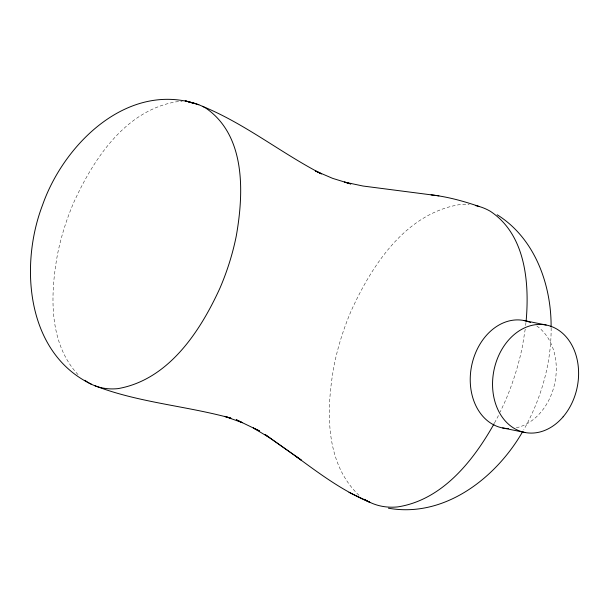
<?xml version="1.0" encoding="UTF-8"?>
<svg xmlns="http://www.w3.org/2000/svg" width="609" height="609" viewBox="0 0 609 609"><rect width="100%" height="100%" fill="white"/><g stroke="black" fill="none" stroke-linecap="round" stroke-linejoin="round"><path stroke-width="0.46" stroke-dasharray="3.04 2.28" d="M551.137 327.802C551.358 363.451 541.165 398.781 523.778 429.771M525.224 329.134L522.431 346.262A181.566 116.654 -68.6 0 1 505.295 400.958L500.179 412.011M525.628 325.503L526.031 321.864M494.546 422.935L498.999 414.562M359.036 495.338C324.391 462.52 326.188 408.814 334.105 365.4A181.566 116.654 -68.6 0 1 351.248 310.704C372.122 264.907 405.457 214.079 458.737 204.769A119.539 76.803 -68.6 0 1 469.158 204.647M78.036 374.604C48.37 342.806 50.25 294.36 57.505 254.334A172.317 110.709 -68.6 0 1 73.773 202.432C93.58 158.964 125.218 110.731 175.788 101.893A113.449 72.89 -68.6 0 1 182.167 101.604M536.826 326.028A54.764 42.47 -78.5 0 1 554.898 382.604A54.764 42.47 -78.5 0 1 516.272 427.777"/><path stroke-width="0.91" d="M526.138 320.958C529.518 282.584 525.559 234.655 490.42 211.346A119.539 76.803 -68.6 0 0 475.363 205.545M494.097 423.773C473.254 460.823 442.378 499.92 397.799 506.894A119.539 76.803 -68.6 0 1 366.116 500.316L364.707 499.319M522.842 431.309C496.327 477.76 444.593 518.213 388.42 508.195M431.103 194.865C447.554 196.692 463.571 201.168 479.199 206.504M438.899 195.854L362.964 186.019L344.443 182.091L350.807 183.948L332.72 178.391L315.34 170.931L321.491 173.892C280.916 152.912 244.871 123.604 202.363 106.278M523.869 320.494L546.182 325.031M502.646 427.952L524.958 432.489M195.207 103.538C126.375 82.39 63.686 144.668 42.592 204.936C19.419 265.25 26.217 353.091 91.38 384.233M198.808 104.748L185.166 100.782L192.383 102.891M94.928 385.763C138.662 402.686 186.011 405.792 230.948 418.185L224.63 416.335L242.42 422.692L236.292 419.753L259.503 430.959L253.314 427.982L269.665 437.757L301.204 460.031L265.136 434.582L269.665 437.757M348.995 492.323L369.8 502.273C342.349 490.9 318.545 472.919 294.748 455.494M497.165 214.764C534.687 238.142 551.335 284.319 551.115 326.896M84.902 380.282L87.886 382.383A113.449 72.89 -68.6 0 0 117.956 388.626C168.526 379.78 200.155 331.547 219.971 288.08A172.317 110.709 -68.6 0 0 236.239 236.178C243.828 193.449 246.097 135.822 205.85 108.136A113.449 72.89 -68.6 0 0 189.072 102.183M508.652 428.561A54.764 42.47 -78.5 0 1 471.686 365.522A54.764 42.47 -78.5 0 1 530.576 322.557M563.127 416.807A54.764 42.47 -78.5 0 0 550.414 326.142A54.764 42.47 -78.5 0 0 493.176 393.323A54.764 42.47 -78.5 0 0 563.127 416.807"/></g></svg>
